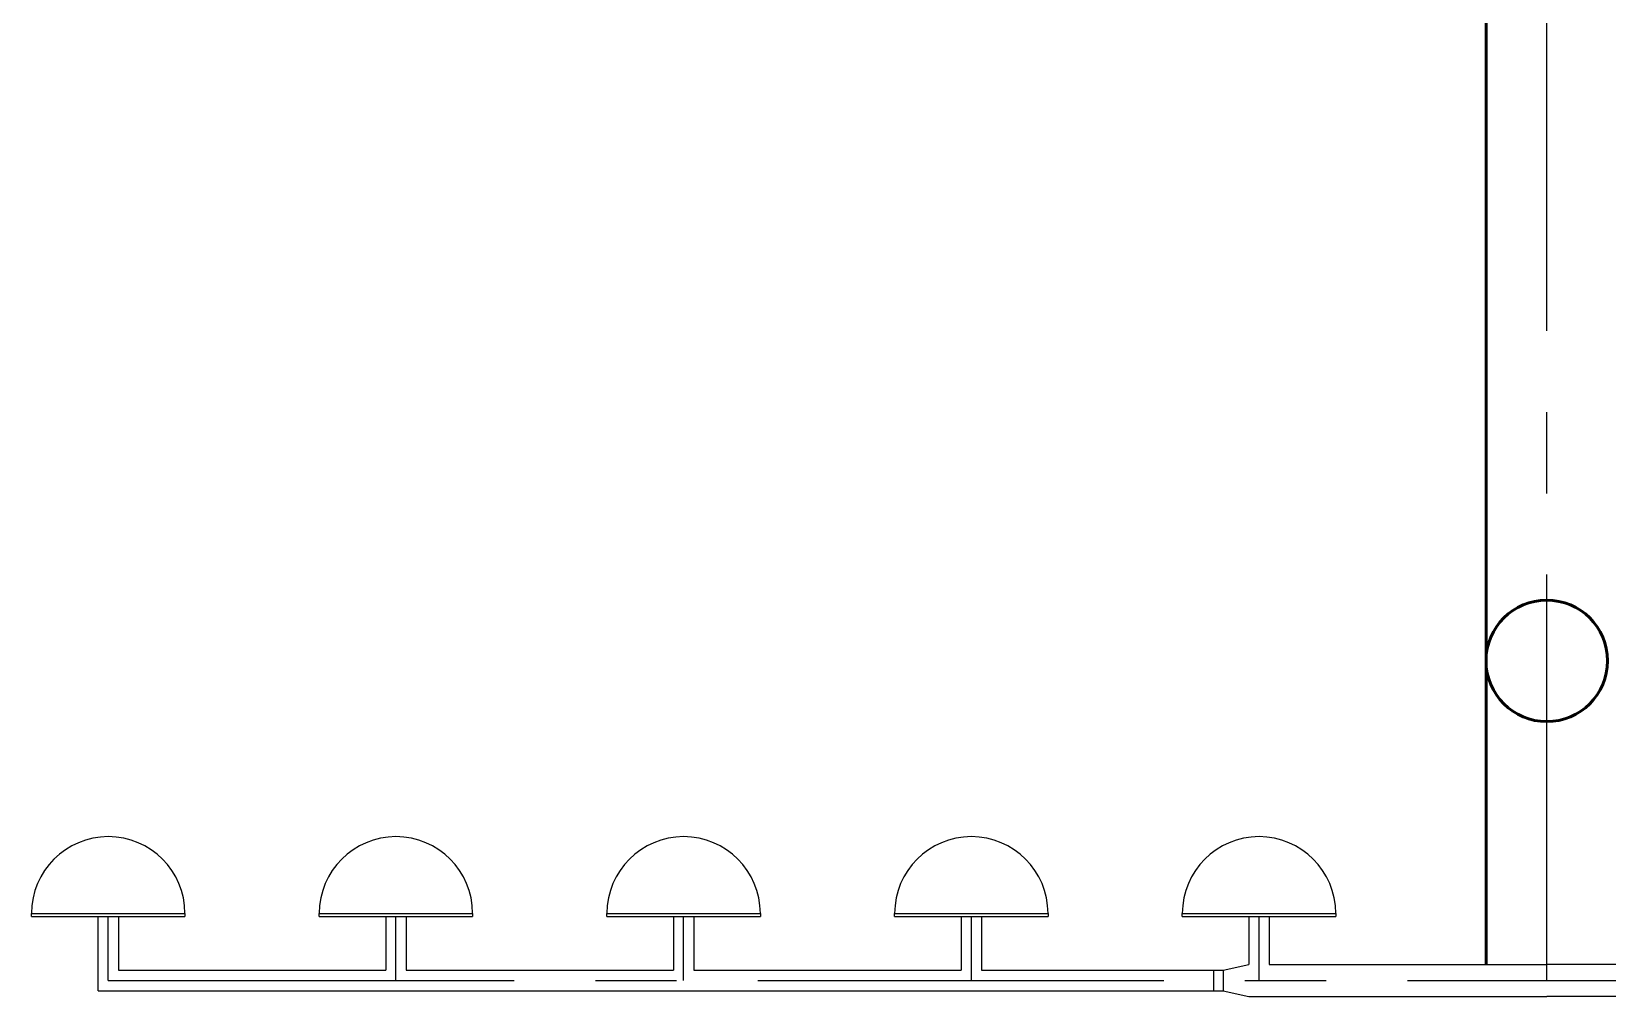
# Model space of a CAD drawing. Header units: millimetres. Extents: x 738100 to 1284508, y 138373 to 260796.
# Drawn here: x 1141073 to 1143538, y 230901 to 232410 of the extents above; entities that cross this region are included whole.
import ezdxf

# ---------------------------------------------------------------- set-up
doc = ezdxf.new("R2010")
doc.units = ezdxf.units.MM
doc.linetypes.add('CENTER', pattern=[50.8, 31.75, -6.35, 6.35, -6.35])
doc.layers.add('空气管', color=2, linetype='Continuous', lineweight=53)
doc.layers.add('轴线', color=6, linetype='CENTER')

msp = doc.modelspace()

# ---------------------------------------------------------------- linework, layer by layer
at = {"layer": '空气管', "ltscale": 20}
for p, q in [((1143348.036, 236525.824), (1143348.036, 231425.824)), ((1143348.036, 231425.824), (1143348.036, 230950.824))]:
    msp.add_line(p, q, dxfattribs=at)
at = {"layer": '空气管', "lineweight": -2, "ltscale": 20}
for p, q in [((1141073.036, 231025.824), (1141073.036, 231030.824)), ((1141073.036, 231030.824), (1141313.036, 231030.824)), ((1141073.036, 231025.824), (1141313.036, 231025.824)), ((1141177.036, 230909.824), (1141177.036, 231025.824)), ((1141209.036, 231025.824), (1141209.036, 230941.824)), ((1141313.036, 231030.824), (1141313.036, 231025.824)), ((1141523.036, 231025.824), (1141523.036, 231030.824)), ((1141523.036, 231030.824), (1141763.036, 231030.824)), ((1141523.036, 231025.824), (1141763.036, 231025.824)), ((1141627.036, 231025.824), (1141627.036, 230941.824)), ((1141659.036, 231025.824), (1141659.036, 230941.824)), ((1141763.036, 231030.824), (1141763.036, 231025.824)), ((1141973.036, 231025.824), (1141973.036, 231030.824)), ((1141973.036, 231030.824), (1142213.036, 231030.824)), ((1141973.036, 231025.824), (1142213.036, 231025.824)), ((1142077.036, 231025.824), (1142077.036, 230941.824)), ((1142109.036, 231025.824), (1142109.036, 230941.824)), ((1142213.036, 231030.824), (1142213.036, 231025.824)), ((1142423.036, 231025.824), (1142423.036, 231030.824)), ((1142423.036, 231030.824), (1142663.036, 231030.824)), ((1142423.036, 231025.824), (1142663.036, 231025.824)), ((1142527.036, 231025.824), (1142527.036, 230941.824)), ((1142559.036, 231025.824), (1142559.036, 230941.824)), ((1142663.036, 231030.824), (1142663.036, 231025.824)), ((1142873.036, 231025.824), (1142873.036, 231030.824)), ((1142873.036, 231030.824), (1143113.036, 231030.824)), ((1142873.036, 231025.824), (1143113.036, 231025.824)), ((1142977.036, 231025.824), (1142977.036, 230950.824)), ((1143009.036, 231025.824), (1143009.036, 230950.824)), ((1143113.036, 231030.824), (1143113.036, 231025.824)), ((1142937.036, 230941.824), (1142977.036, 230950.824)), ((1143009.036, 230950.824), (1143443.036, 230950.824)), ((1143877.036, 230950.824), (1143443.036, 230950.824)), ((1141209.036, 230941.824), (1141627.036, 230941.824)), ((1141659.036, 230941.824), (1142077.036, 230941.824)), ((1142109.036, 230941.824), (1142527.036, 230941.824)), ((1142559.036, 230941.824), (1142937.036, 230941.824)), ((1142922.036, 230941.824), (1142922.036, 230909.824)), ((1142937.036, 230941.824), (1142937.036, 230909.824)), ((1141177.036, 230909.824), (1142937.036, 230909.824)), ((1142937.036, 230909.824), (1142977.036, 230900.824)), ((1142977.036, 230900.824), (1143443.036, 230900.824)), ((1143909.036, 230900.824), (1143443.036, 230900.824))]:
    msp.add_line(p, q, dxfattribs=at)
at = {"layer": '空气管', "ltscale": 20}
msp.add_circle((1143443.036, 231425.824), 95, dxfattribs=at)
at = {"layer": '空气管', "lineweight": -2, "ltscale": 20}
for centre in [(1141193.036, 231030.824), (1141643.036, 231030.824), (1142093.036, 231030.824), (1142543.036, 231030.824), (1142993.036, 231030.824)]:
    msp.add_arc(centre, 120, 0, 180, dxfattribs=at)
at = {"layer": '轴线', "ltscale": 20}
for p, q in [((1143443.036, 230925.824), (1143443.036, 236787.87)), ((1141193.036, 230925.824), (1145693.036, 230925.824))]:
    msp.add_line(p, q, dxfattribs=at)
at = {"layer": '轴线', "lineweight": -2, "ltscale": 20}
for p, q in [((1141193.036, 230925.824), (1141193.036, 231025.824)), ((1141643.036, 230925.824), (1141643.036, 231025.824)), ((1142093.036, 230925.824), (1142093.036, 231025.824)), ((1142543.036, 230925.824), (1142543.036, 231025.824)), ((1142993.036, 230925.824), (1142993.036, 231025.824))]:
    msp.add_line(p, q, dxfattribs=at)

doc.saveas('drawing.dxf')
